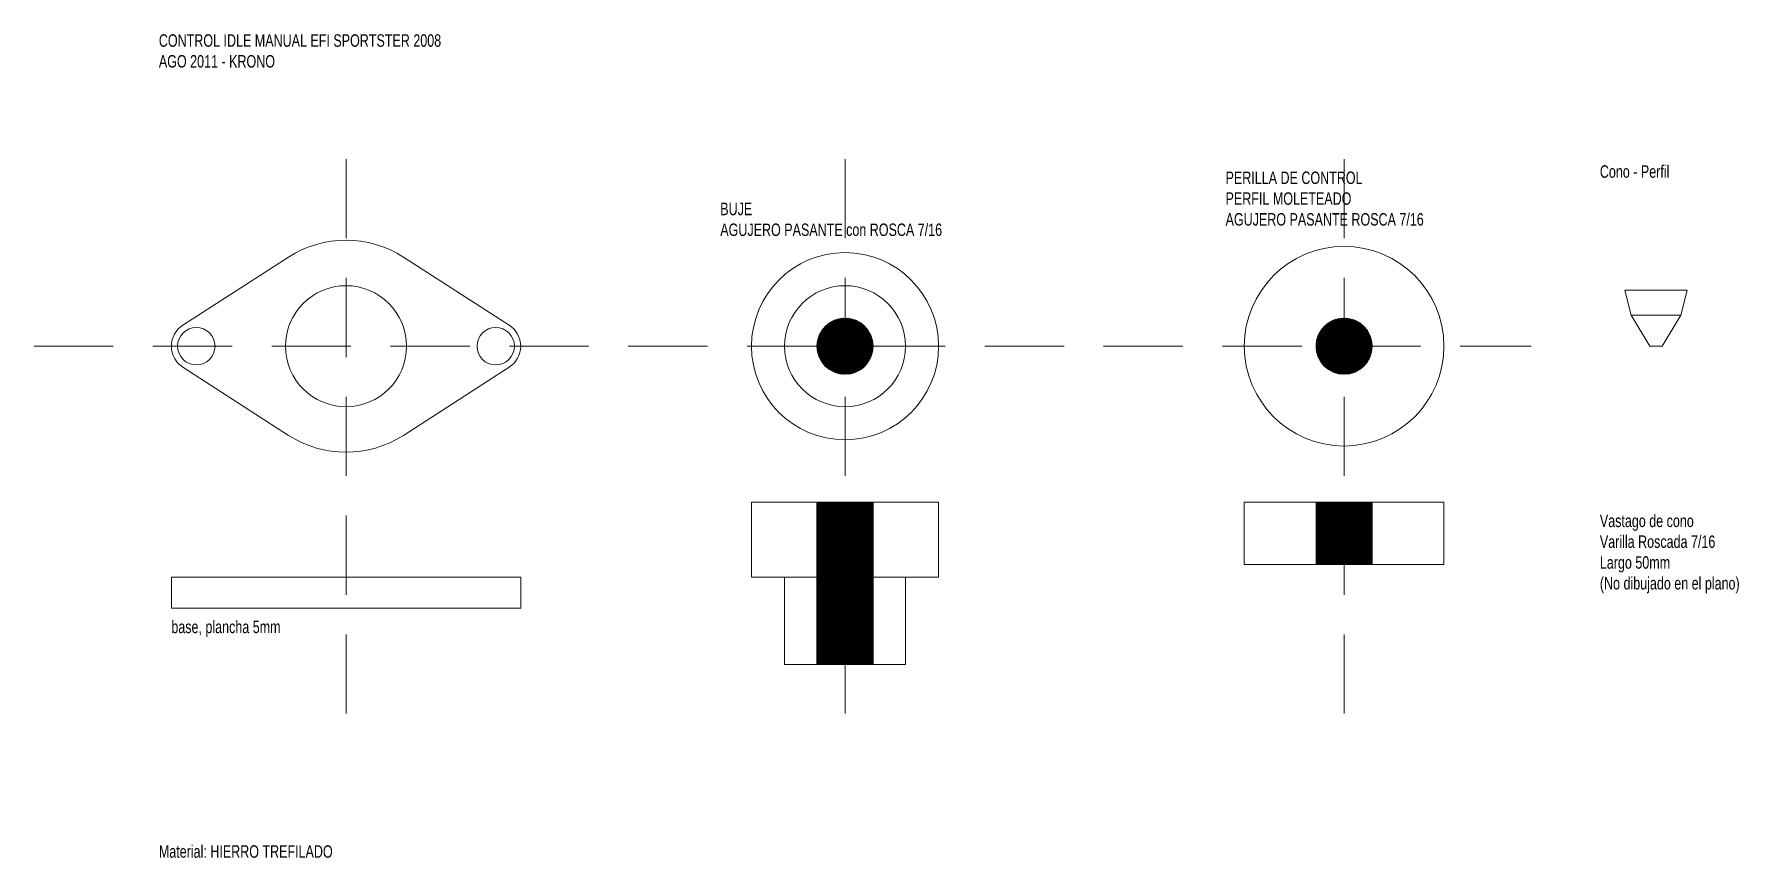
# Model space of a CAD drawing. Extents: x -60 to 213, y -32 to 100.
import ezdxf

# ---------------------------------------------------------------- set-up
doc = ezdxf.new("R2010")
doc.units = 0
doc.linetypes.add('DASHED', pattern=[19.05, 12.7, -6.35])
for name, color, linetype, lineweight in [('base', 7, 'CONTINUOUS', 0), ('cono', 7, 'CONTINUOUS', 0), ('guias de referencia', 3, 'DASHED', 0), ('lateral', 7, 'CONTINUOUS', 0), ('medidas', 5, 'CONTINUOUS', 0), ('roscas', 4, 'CONTINUOUS', 0)]:
    doc.layers.add(name, color=color, linetype=linetype, lineweight=lineweight)
doc.styles.get("Standard").update_dxf_attribs({"font": 'txt', "width": 0.75})
pattern_1 = [(45, (0, 0), (-0.08838835, 0.08838835), [])]

msp = doc.modelspace()

# ---------------------------------------------------------------- hatches: boundary and pattern name
at = {"layer": 'roscas'}
h = msp.add_hatch(dxfattribs=at)
h.set_pattern_fill('ANSI31', color=256, style=0)
h.set_pattern_definition(pattern_1)
edge = h.paths.add_edge_path()
edge.add_arc((70, 50), 4.5, 0, 360)
edge.add_arc((150, 50), 4.5, 0, 360)
h = msp.add_hatch(dxfattribs=at)
h.set_pattern_fill('ANSI31', color=256, style=0)
h.set_pattern_definition(pattern_1)
edge = h.paths.add_edge_path()
edge.add_line((65.5, -1), (65.5, 25))
edge.add_line((65.5, 25), (74.5, 25))
edge.add_line((74.5, 25), (74.5, -1))
edge.add_line((74.5, -1), (65.5, -1))
edge.add_line((145.5, 15), (145.5, 25))
edge.add_line((145.5, 25), (154.5, 25))
edge.add_line((154.5, 25), (154.5, 15))
edge.add_line((154.5, 15), (145.5, 15))

# ---------------------------------------------------------------- linework, layer by layer
at = {"layer": 'base'}
for p, q in [((-36.17, 53.36), (-19.21, 64.29)), ((16.17, 53.36), (-0.79, 64.29)), ((-36.17, 46.64), (-19.21, 35.71)), ((-0.79, 35.71), (16.17, 46.64))]:
    msp.add_line(p, q, dxfattribs=at)
for centre, radius in [((150, 50), 16), ((70, 50), 15), ((-10, 50), 9.7), ((70, 50), 9.7), ((-34, 50), 3), ((14, 50), 3)]:
    msp.add_circle(centre, radius, dxfattribs=at)
for centre, radius, start, end in [((-10, 50), 17, 57.2028, 122.7972), ((-34, 50), 4, 122.7972, 237.2028), ((14, 50), 4, 302.7972, 57.2028), ((-10, 50), 17, 237.2028, 302.7972)]:
    msp.add_arc(centre, radius, start, end, dxfattribs=at)
at = {"layer": 'cono'}
for p, q in [((195, 59), (205, 59)), ((195, 59), (196, 55)), ((204, 55), (205, 59)), ((196, 55), (204, 55)), ((196, 55), (199, 50)), ((201, 50), (204, 55)), ((199, 50), (201, 50))]:
    msp.add_line(p, q, dxfattribs=at)
at = {"layer": 'guias de referencia'}
for p, q in [((-10, 80), (-10, -10)), ((70, 80), (70, -10)), ((150, 80), (150, -10)), ((-60, 50), (180, 50)), ((-38, 50), (-38, 50)), ((-38, 50), (-38, 50))]:
    msp.add_line(p, q, dxfattribs=at)
at = {"layer": 'lateral'}
for p, q in [((85, 25), (55, 25)), ((55, 25), (55, 25)), ((55, 25), (55, 13)), ((85, 13), (85, 25)), ((134, 25), (166, 25)), ((134, 15), (134, 25)), ((166, 25), (166, 15)), ((166, 15), (134, 15)), ((-38, 13), (18, 13)), ((-38, 8), (-38, 13)), ((18, 13), (18, 8)), ((55, 13), (85, 13)), ((60.3, -1), (60.3, 13)), ((60.3, 13), (60.3, -1)), ((79.7, -1), (79.7, 13)), ((18, 8), (-38, 8)), ((60.3, -1), (79.7, -1))]:
    msp.add_line(p, q, dxfattribs=at)
at = {"layer": 'roscas'}
for p, q in [((65.5, -1), (65.5, 25)), ((65.5, 25), (74.5, 25)), ((74.5, -1), (74.5, 25)), ((145.5, 15), (145.5, 25)), ((154.5, 25), (145.5, 25)), ((154.5, 15), (154.5, 25)), ((145.5, 15), (154.5, 15)), ((74.5, -1), (65.5, -1))]:
    msp.add_line(p, q, dxfattribs=at)
for centre in [(70, 50), (150, 50)]:
    msp.add_circle(centre, 4.5, dxfattribs=at)

# ---------------------------------------------------------------- texts
at = {"layer": 'medidas', "char_height": 2, "width": 100, "attachment_point": 1}
for s, insert in [('CONTROL IDLE MANUAL EFI SPORTSTER 2008\\PAGO 2011 - KRONO', (-40, 100)), ('PERILLA DE CONTROL\\PPERFIL MOLETEADO\\PAGUJERO PASANTE ROSCA 7/16', (131, 78)), ('Cono - Perfil', (191, 79)), ('BUJE\\PAGUJERO PASANTE con ROSCA 7/16', (50, 73)), ('Vastago de cono\\PVarilla Roscada 7/16\\PLargo 50mm\\P(No dibujado en el plano)', (191, 23)), ('base, plancha 5mm', (-38, 6)), ('Material: HIERRO TREFILADO', (-40, -30))]:
    msp.add_mtext(s, dxfattribs=dict(at, insert=insert))

doc.saveas('drawing.dxf')
